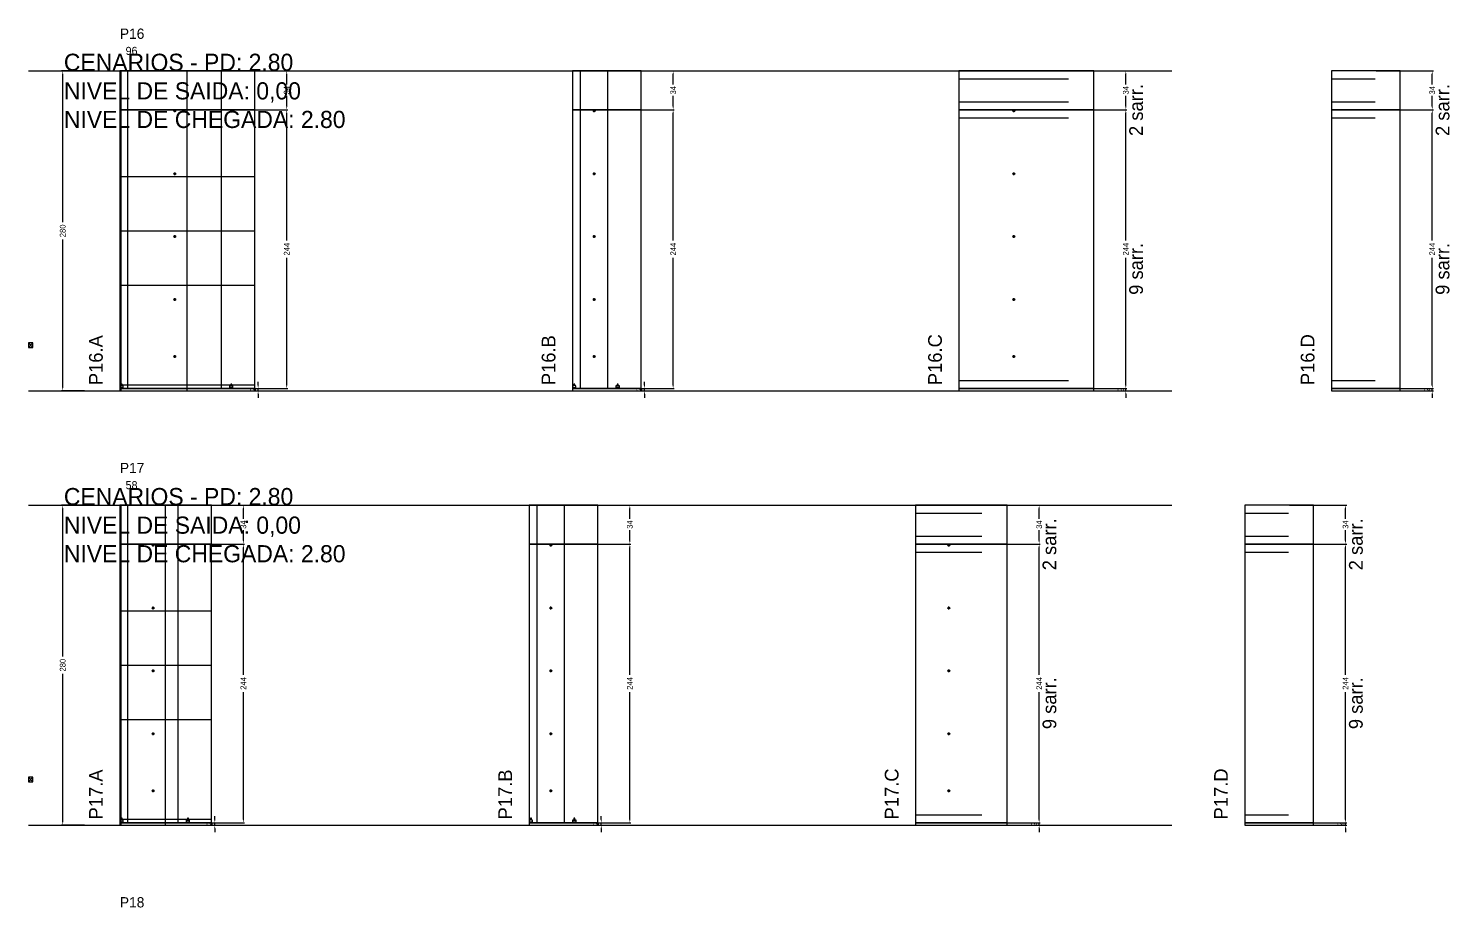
# Model space of a CAD drawing. Header units: centimetres. Extents: x -13000 to 4299, y -7226 to 295.
# Drawn here: x -7000 to -5757, y -6152 to -5383 of the extents above; entities that cross this region are included whole.
import ezdxf

# ---------------------------------------------------------------- set-up
doc = ezdxf.new("R2010")
doc.units = ezdxf.units.CM
doc.linetypes.add('DASHED', pattern=[2, -2])
for name, color, linetype in [('CHAPA', 140, 'Continuous'), ('COTA', 241, 'Continuous'), ('COTAS FURACAO', 16, 'Continuous'), ('Madeira', 30, 'Continuous'), ('MEIO_PONT', 160, 'Continuous'), ('NOMENCLATURA', 7, 'Continuous'), ('Nível', 160, 'Continuous'), ('Painéis', 200, 'Continuous'), ('Perfil Metálico', 150, 'Continuous'), ('SARR_2.2x7', 40, 'Continuous'), ('SARRAFO DE PRESSAO', 200, 'Continuous'), ('texto', 7, 'Continuous'), ('TEXTO_GERAL', 7, 'Continuous')]:
    doc.layers.add(name, color=color, linetype=linetype)
doc.dimstyles.new('PAINEL-NOVA', dxfattribs={"dimtxt": 5, "dimasz": 3, "dimexe": 1, "dimexo": 1, "dimgap": 1, "dimtad": 1, "dimcen": 2.5, "dimazin": 3, "dimtfac": 1, "dimtmove": 0, "dimatfit": 3})

# ---------------------------------------------------------------- blocks, each defined once
blk = doc.blocks.new('_CLOSEDFILLED')
at = {"color": 0, "linetype": 'BYBLOCK'}
blk.add_solid([(-1, 0.16), (0, 0), (-1, -0.16)], dxfattribs=at)
blk = doc.blocks.new('*D477')
for p, q in [((-6951, -5420), (-6971, -5420)), ((-6970, -5552.5), (-6970, -5423)), ((-6970, -5697), (-6970, -5567.5)), ((-6951, -5700), (-6971, -5700))]:
    blk.add_line(p, q)
at = {"layer": 'Defpoints'}
for p in [(-6950, -5420), (-6970, -5700), (-6950, -5700)]:
    blk.add_point(p, dxfattribs=at)
at = {"layer": 'COTA', "xscale": 3, "yscale": 3}
for p, rotation in [((-6970, -5420), 90), ((-6970, -5700), 270)]:
    blk.add_blockref('_CLOSEDFILLED', p, dxfattribs=dict(at, rotation=rotation))
at = {"layer": 'COTA', "insert": (-6970, -5560), "char_height": 5, "attachment_point": 5, "rotation": 90}
blk.add_mtext('280', dxfattribs=at)
blk = doc.blocks.new('MULDURA')
at = {"layer": 'Paineis'}
for p, q in [((0, 0), (4, 4)), ((4, 0), (0, 4))]:
    blk.add_line(p, q, dxfattribs=at)
blk.add_lwpolyline([(0, 0), (4, 0), (4, 4), (0, 4)], close=True, dxfattribs=at)
blk = doc.blocks.new('*D479')
for p, q in [((-6823.1, -5454), (-6773.1, -5454)), ((-6774.1, -5568.5), (-6774.1, -5457)), ((-6774.1, -5695), (-6774.1, -5583.5)), ((-6823.1, -5698), (-6773.1, -5698))]:
    blk.add_line(p, q)
at = {"layer": 'Defpoints'}
for p in [(-6824.1, -5454), (-6824.1, -5698), (-6774.1, -5698)]:
    blk.add_point(p, dxfattribs=at)
at = {"layer": 'COTA', "xscale": 3, "yscale": 3}
for p, rotation in [((-6774.1, -5454), 90), ((-6774.1, -5698), 270)]:
    blk.add_blockref('_CLOSEDFILLED', p, dxfattribs=dict(at, rotation=rotation))
at = {"layer": 'COTA', "insert": (-6774.1, -5576), "char_height": 5, "attachment_point": 5, "rotation": 90}
blk.add_mtext('244', dxfattribs=at)
blk = doc.blocks.new('*D480')
for p, q in [((-6823.1, -5420), (-6773.1, -5420)), ((-6774.1, -5432), (-6774.1, -5423)), ((-6774.1, -5451), (-6774.1, -5442)), ((-6823.1, -5454), (-6773.1, -5454))]:
    blk.add_line(p, q)
at = {"layer": 'Defpoints'}
for p in [(-6824.1, -5420), (-6824.1, -5454), (-6774.1, -5454)]:
    blk.add_point(p, dxfattribs=at)
at = {"layer": 'COTA', "xscale": 3, "yscale": 3}
for p, rotation in [((-6774.1, -5420), 90), ((-6774.1, -5454), 270)]:
    blk.add_blockref('_CLOSEDFILLED', p, dxfattribs=dict(at, rotation=rotation))
at = {"layer": 'COTA', "insert": (-6774.1, -5437), "char_height": 5, "attachment_point": 5, "rotation": 90}
blk.add_mtext('34', dxfattribs=at)
blk = doc.blocks.new('SLIPTEE')
at = {"layer": 'Paineis'}
blk.add_lwpolyline([(0, 0), (3, 0), (3, 1.5), (2, 1.5), (2, 3), (1, 3), (1, 1.5), (0, 1.5)], close=True, dxfattribs=at)
blk = doc.blocks.new('SLIPTDD')
at = {"layer": 'Paineis'}
blk.add_line((0, 1.5), (3, 1.5), dxfattribs=at)
blk.add_lwpolyline([(0, 0), (3, 0), (3, 1.5), (2, 1.5), (2, 3), (1, 3), (1, 1.5), (0, 1.5)], close=True, dxfattribs=at)
blk = doc.blocks.new('furacao')
at = {"layer": 'COTAS FURACAO'}
for p, q in [((-1.2, 0), (1.2, 0)), ((0, -1.2), (0, 1.2))]:
    blk.add_line(p, q, dxfattribs=at)
blk.add_circle((0, 0), 0.8, dxfattribs=at)
blk = doc.blocks.new('*D482')
for p, q in [((-6485.1, -5454), (-6435.1, -5454)), ((-6436.1, -5568.5), (-6436.1, -5457)), ((-6436.1, -5695), (-6436.1, -5583.5)), ((-6485.1, -5698), (-6435.1, -5698))]:
    blk.add_line(p, q)
at = {"layer": 'Defpoints'}
for p in [(-6486.1, -5454), (-6486.1, -5698), (-6436.1, -5698)]:
    blk.add_point(p, dxfattribs=at)
at = {"layer": 'COTA', "xscale": 3, "yscale": 3}
for p, rotation in [((-6436.1, -5454), 90), ((-6436.1, -5698), 270)]:
    blk.add_blockref('_CLOSEDFILLED', p, dxfattribs=dict(at, rotation=rotation))
at = {"layer": 'COTA', "insert": (-6436.1, -5576), "char_height": 5, "attachment_point": 5, "rotation": 90}
blk.add_mtext('244', dxfattribs=at)
blk = doc.blocks.new('*D483')
for p, q in [((-6485.1, -5420), (-6435.1, -5420)), ((-6436.1, -5432), (-6436.1, -5423)), ((-6436.1, -5451), (-6436.1, -5442)), ((-6485.1, -5454), (-6435.1, -5454))]:
    blk.add_line(p, q)
at = {"layer": 'Defpoints'}
for p in [(-6486.1, -5420), (-6486.1, -5454), (-6436.1, -5454)]:
    blk.add_point(p, dxfattribs=at)
at = {"layer": 'COTA', "xscale": 3, "yscale": 3}
for p, rotation in [((-6436.1, -5420), 90), ((-6436.1, -5454), 270)]:
    blk.add_blockref('_CLOSEDFILLED', p, dxfattribs=dict(at, rotation=rotation))
at = {"layer": 'COTA', "insert": (-6436.1, -5437), "char_height": 5, "attachment_point": 5, "rotation": 90}
blk.add_mtext('34', dxfattribs=at)
blk = doc.blocks.new('*D485')
for p, q in [((-6089.2, -5454), (-6039.2, -5454)), ((-6040.2, -5568.5), (-6040.2, -5457)), ((-6040.2, -5695), (-6040.2, -5583.5)), ((-6089.2, -5698), (-6039.2, -5698))]:
    blk.add_line(p, q)
at = {"layer": 'Defpoints'}
for p in [(-6090.2, -5454), (-6090.2, -5698), (-6040.2, -5698)]:
    blk.add_point(p, dxfattribs=at)
at = {"layer": 'COTA', "xscale": 3, "yscale": 3}
for p, rotation in [((-6040.2, -5454), 90), ((-6040.2, -5698), 270)]:
    blk.add_blockref('_CLOSEDFILLED', p, dxfattribs=dict(at, rotation=rotation))
at = {"layer": 'COTA', "insert": (-6040.2, -5576), "char_height": 5, "attachment_point": 5, "rotation": 90}
blk.add_mtext('244', dxfattribs=at)
blk = doc.blocks.new('*D486')
for p, q in [((-6089.2, -5420), (-6039.2, -5420)), ((-6040.2, -5432), (-6040.2, -5423)), ((-6040.2, -5451), (-6040.2, -5442)), ((-6089.2, -5454), (-6039.2, -5454))]:
    blk.add_line(p, q)
at = {"layer": 'Defpoints'}
for p in [(-6090.2, -5420), (-6090.2, -5454), (-6040.2, -5454)]:
    blk.add_point(p, dxfattribs=at)
at = {"layer": 'COTA', "xscale": 3, "yscale": 3}
for p, rotation in [((-6040.2, -5420), 90), ((-6040.2, -5454), 270)]:
    blk.add_blockref('_CLOSEDFILLED', p, dxfattribs=dict(at, rotation=rotation))
at = {"layer": 'COTA', "insert": (-6040.2, -5437), "char_height": 5, "attachment_point": 5, "rotation": 90}
blk.add_mtext('34', dxfattribs=at)
blk = doc.blocks.new('*D488')
for p, q in [((-5821.2, -5454), (-5771.2, -5454)), ((-5772.2, -5568.5), (-5772.2, -5457)), ((-5772.2, -5695), (-5772.2, -5583.5)), ((-5821.2, -5698), (-5771.2, -5698))]:
    blk.add_line(p, q)
at = {"layer": 'Defpoints'}
for p in [(-5822.2, -5454), (-5822.2, -5698), (-5772.2, -5698)]:
    blk.add_point(p, dxfattribs=at)
at = {"layer": 'COTA', "xscale": 3, "yscale": 3}
for p, rotation in [((-5772.2, -5454), 90), ((-5772.2, -5698), 270)]:
    blk.add_blockref('_CLOSEDFILLED', p, dxfattribs=dict(at, rotation=rotation))
at = {"layer": 'COTA', "insert": (-5772.2, -5576), "char_height": 5, "attachment_point": 5, "rotation": 90}
blk.add_mtext('244', dxfattribs=at)
blk = doc.blocks.new('*D489')
for p, q in [((-5821.2, -5420), (-5771.2, -5420)), ((-5772.2, -5432), (-5772.2, -5423)), ((-5772.2, -5451), (-5772.2, -5442)), ((-5821.2, -5454), (-5771.2, -5454))]:
    blk.add_line(p, q)
at = {"layer": 'Defpoints'}
for p in [(-5822.2, -5420), (-5822.2, -5454), (-5772.2, -5454)]:
    blk.add_point(p, dxfattribs=at)
at = {"layer": 'COTA', "xscale": 3, "yscale": 3}
for p, rotation in [((-5772.2, -5420), 90), ((-5772.2, -5454), 270)]:
    blk.add_blockref('_CLOSEDFILLED', p, dxfattribs=dict(at, rotation=rotation))
at = {"layer": 'COTA', "insert": (-5772.2, -5437), "char_height": 5, "attachment_point": 5, "rotation": 90}
blk.add_mtext('34', dxfattribs=at)
blk = doc.blocks.new('*D511')
for p, q in [((-6951, -5800), (-6971, -5800)), ((-6970, -5932.5), (-6970, -5803)), ((-6970, -6077), (-6970, -5947.5)), ((-6951, -6080), (-6971, -6080))]:
    blk.add_line(p, q)
at = {"layer": 'Defpoints'}
for p in [(-6950, -5800), (-6970, -6080), (-6950, -6080)]:
    blk.add_point(p, dxfattribs=at)
at = {"layer": 'COTA', "xscale": 3, "yscale": 3}
for p, rotation in [((-6970, -5800), 90), ((-6970, -6080), 270)]:
    blk.add_blockref('_CLOSEDFILLED', p, dxfattribs=dict(at, rotation=rotation))
at = {"layer": 'COTA', "insert": (-6970, -5940), "char_height": 5, "attachment_point": 5, "rotation": 90}
blk.add_mtext('280', dxfattribs=at)
blk = doc.blocks.new('*D513')
for p, q in [((-6861, -5834), (-6811, -5834)), ((-6812, -5948.5), (-6812, -5837)), ((-6812, -6075), (-6812, -5963.5)), ((-6861, -6078), (-6811, -6078))]:
    blk.add_line(p, q)
at = {"layer": 'Defpoints'}
for p in [(-6862, -5834), (-6862, -6078), (-6812, -6078)]:
    blk.add_point(p, dxfattribs=at)
at = {"layer": 'COTA', "xscale": 3, "yscale": 3}
for p, rotation in [((-6812, -5834), 90), ((-6812, -6078), 270)]:
    blk.add_blockref('_CLOSEDFILLED', p, dxfattribs=dict(at, rotation=rotation))
at = {"layer": 'COTA', "insert": (-6812, -5956), "char_height": 5, "attachment_point": 5, "rotation": 90}
blk.add_mtext('244', dxfattribs=at)
blk = doc.blocks.new('*D514')
for p, q in [((-6861, -5800), (-6811, -5800)), ((-6812, -5812), (-6812, -5803)), ((-6812, -5831), (-6812, -5822)), ((-6861, -5834), (-6811, -5834))]:
    blk.add_line(p, q)
at = {"layer": 'Defpoints'}
for p in [(-6862, -5800), (-6862, -5834), (-6812, -5834)]:
    blk.add_point(p, dxfattribs=at)
at = {"layer": 'COTA', "xscale": 3, "yscale": 3}
for p, rotation in [((-6812, -5800), 90), ((-6812, -5834), 270)]:
    blk.add_blockref('_CLOSEDFILLED', p, dxfattribs=dict(at, rotation=rotation))
at = {"layer": 'COTA', "insert": (-6812, -5817), "char_height": 5, "attachment_point": 5, "rotation": 90}
blk.add_mtext('34', dxfattribs=at)
blk = doc.blocks.new('*D516')
for p, q in [((-6523, -5834), (-6473, -5834)), ((-6474, -5948.5), (-6474, -5837)), ((-6474, -6075), (-6474, -5963.5)), ((-6523, -6078), (-6473, -6078))]:
    blk.add_line(p, q)
at = {"layer": 'Defpoints'}
for p in [(-6524, -5834), (-6524, -6078), (-6474, -6078)]:
    blk.add_point(p, dxfattribs=at)
at = {"layer": 'COTA', "xscale": 3, "yscale": 3}
for p, rotation in [((-6474, -5834), 90), ((-6474, -6078), 270)]:
    blk.add_blockref('_CLOSEDFILLED', p, dxfattribs=dict(at, rotation=rotation))
at = {"layer": 'COTA', "insert": (-6474, -5956), "char_height": 5, "attachment_point": 5, "rotation": 90}
blk.add_mtext('244', dxfattribs=at)
blk = doc.blocks.new('*D517')
for p, q in [((-6523, -5800), (-6473, -5800)), ((-6474, -5812), (-6474, -5803)), ((-6474, -5831), (-6474, -5822)), ((-6523, -5834), (-6473, -5834))]:
    blk.add_line(p, q)
at = {"layer": 'Defpoints'}
for p in [(-6524, -5800), (-6524, -5834), (-6474, -5834)]:
    blk.add_point(p, dxfattribs=at)
at = {"layer": 'COTA', "xscale": 3, "yscale": 3}
for p, rotation in [((-6474, -5800), 90), ((-6474, -5834), 270)]:
    blk.add_blockref('_CLOSEDFILLED', p, dxfattribs=dict(at, rotation=rotation))
at = {"layer": 'COTA', "insert": (-6474, -5817), "char_height": 5, "attachment_point": 5, "rotation": 90}
blk.add_mtext('34', dxfattribs=at)
blk = doc.blocks.new('*D519')
for p, q in [((-6165, -5834), (-6115, -5834)), ((-6116, -5948.5), (-6116, -5837)), ((-6116, -6075), (-6116, -5963.5)), ((-6165, -6078), (-6115, -6078))]:
    blk.add_line(p, q)
at = {"layer": 'Defpoints'}
for p in [(-6166, -5834), (-6166, -6078), (-6116, -6078)]:
    blk.add_point(p, dxfattribs=at)
at = {"layer": 'COTA', "xscale": 3, "yscale": 3}
for p, rotation in [((-6116, -5834), 90), ((-6116, -6078), 270)]:
    blk.add_blockref('_CLOSEDFILLED', p, dxfattribs=dict(at, rotation=rotation))
at = {"layer": 'COTA', "insert": (-6116, -5956), "char_height": 5, "attachment_point": 5, "rotation": 90}
blk.add_mtext('244', dxfattribs=at)
blk = doc.blocks.new('*D520')
for p, q in [((-6165, -5800), (-6115, -5800)), ((-6116, -5812), (-6116, -5803)), ((-6116, -5831), (-6116, -5822)), ((-6165, -5834), (-6115, -5834))]:
    blk.add_line(p, q)
at = {"layer": 'Defpoints'}
for p in [(-6166, -5800), (-6166, -5834), (-6116, -5834)]:
    blk.add_point(p, dxfattribs=at)
at = {"layer": 'COTA', "xscale": 3, "yscale": 3}
for p, rotation in [((-6116, -5800), 90), ((-6116, -5834), 270)]:
    blk.add_blockref('_CLOSEDFILLED', p, dxfattribs=dict(at, rotation=rotation))
at = {"layer": 'COTA', "insert": (-6116, -5817), "char_height": 5, "attachment_point": 5, "rotation": 90}
blk.add_mtext('34', dxfattribs=at)
blk = doc.blocks.new('*D522')
for p, q in [((-5897, -5834), (-5847, -5834)), ((-5848, -5948.5), (-5848, -5837)), ((-5848, -6075), (-5848, -5963.5)), ((-5897, -6078), (-5847, -6078))]:
    blk.add_line(p, q)
at = {"layer": 'Defpoints'}
for p in [(-5898, -5834), (-5898, -6078), (-5848, -6078)]:
    blk.add_point(p, dxfattribs=at)
at = {"layer": 'COTA', "xscale": 3, "yscale": 3}
for p, rotation in [((-5848, -5834), 90), ((-5848, -6078), 270)]:
    blk.add_blockref('_CLOSEDFILLED', p, dxfattribs=dict(at, rotation=rotation))
at = {"layer": 'COTA', "insert": (-5848, -5956), "char_height": 5, "attachment_point": 5, "rotation": 90}
blk.add_mtext('244', dxfattribs=at)
blk = doc.blocks.new('*D523')
for p, q in [((-5897, -5800), (-5847, -5800)), ((-5848, -5812), (-5848, -5803)), ((-5848, -5831), (-5848, -5822)), ((-5897, -5834), (-5847, -5834))]:
    blk.add_line(p, q)
at = {"layer": 'Defpoints'}
for p in [(-5898, -5800), (-5898, -5834), (-5848, -5834)]:
    blk.add_point(p, dxfattribs=at)
at = {"layer": 'COTA', "xscale": 3, "yscale": 3}
for p, rotation in [((-5848, -5800), 90), ((-5848, -5834), 270)]:
    blk.add_blockref('_CLOSEDFILLED', p, dxfattribs=dict(at, rotation=rotation))
at = {"layer": 'COTA', "insert": (-5848, -5817), "char_height": 5, "attachment_point": 5, "rotation": 90}
blk.add_mtext('34', dxfattribs=at)

msp = doc.modelspace()

# ---------------------------------------------------------------- linework, layer by layer
at = {"layer": 'CHAPA'}
for points in [[(-6920, -5700), (-6918.8, -5700), (-6918.8, -5420), (-6920, -5420)], [(-6920, -6080), (-6918.8, -6080), (-6918.8, -5800), (-6920, -5800)]]:
    msp.add_lwpolyline(points, close=True, dxfattribs=at)
at = {"layer": 'Madeira'}
for points in [[(-6920, -5512.4), (-6802.1, -5512.4)], [(-6920, -5607.6), (-6802.1, -5607.6)], [(-6920, -5892.4), (-6840, -5892.4)], [(-6920, -5987.6), (-6840, -5987.6)]]:
    msp.add_lwpolyline(points, dxfattribs=at)
at = {"layer": 'MEIO_PONT'}
for points in [[(-6920, -5560), (-6802.1, -5560)], [(-6920, -5940), (-6840, -5940)]]:
    msp.add_lwpolyline(points, dxfattribs=at)
at = {"layer": 'Nível', "linetype": 'DASHED'}
for points in [[(-7000, -5420), (-6000, -5420)], [(-7000, -5700), (-6000, -5700)], [(-7000, -5800), (-6000, -5800)], [(-7000, -6080), (-6000, -6080)]]:
    msp.add_lwpolyline(points, dxfattribs=at)
at = {"layer": 'Painéis'}
for points in [[(-6920, -5454), (-6802.1, -5454), (-6802.1, -5420), (-6920, -5420)], [(-6920, -5700), (-6802.1, -5700), (-6802.1, -5420), (-6920, -5420)], [(-6524.1, -5454), (-6464.1, -5454), (-6464.1, -5420), (-6524.1, -5420)], [(-6186.1, -5454), (-6068.2, -5454), (-6068.2, -5420), (-6186.1, -5420)], [(-5860.2, -5454), (-5800.2, -5454), (-5800.2, -5420), (-5860.2, -5420)], [(-6920, -5698), (-6802.1, -5698), (-6802.1, -5454), (-6920, -5454)], [(-6524.1, -5698), (-6464.1, -5698), (-6464.1, -5454), (-6524.1, -5454)], [(-6186.1, -5698), (-6068.2, -5698), (-6068.2, -5454), (-6186.1, -5454)], [(-5860.2, -5698), (-5800.2, -5698), (-5800.2, -5454), (-5860.2, -5454)], [(-6920, -5700), (-6802.1, -5700), (-6802.1, -5698), (-6920, -5698)], [(-6524.1, -5700), (-6464.1, -5700), (-6464.1, -5698), (-6524.1, -5698)], [(-6186.1, -5700), (-6068.2, -5700), (-6068.2, -5698), (-6186.1, -5698)], [(-5860.2, -5700), (-5800.2, -5700), (-5800.2, -5698), (-5860.2, -5698)], [(-6920, -5834), (-6840, -5834), (-6840, -5800), (-6920, -5800)], [(-6920, -6080), (-6840, -6080), (-6840, -5800), (-6920, -5800)], [(-6562, -5834), (-6502, -5834), (-6502, -5800), (-6562, -5800)], [(-6224, -5834), (-6144, -5834), (-6144, -5800), (-6224, -5800)], [(-5936, -5834), (-5876, -5834), (-5876, -5800), (-5936, -5800)], [(-6920, -6078), (-6840, -6078), (-6840, -5834), (-6920, -5834)], [(-6562, -6078), (-6502, -6078), (-6502, -5834), (-6562, -5834)], [(-6224, -6078), (-6144, -6078), (-6144, -5834), (-6224, -5834)], [(-5936, -6078), (-5876, -6078), (-5876, -5834), (-5936, -5834)], [(-6920, -6080), (-6840, -6080), (-6840, -6078), (-6920, -6078)], [(-6562, -6080), (-6502, -6080), (-6502, -6078), (-6562, -6078)], [(-6224, -6080), (-6144, -6080), (-6144, -6078), (-6224, -6078)], [(-5936, -6080), (-5876, -6080), (-5876, -6078), (-5936, -6078)]]:
    msp.add_lwpolyline(points, close=True, dxfattribs=at)
at = {"layer": 'Perfil Metálico'}
for p, q in [((-6861.05, -5700), (-6861.05, -5420)), ((-6880, -6080), (-6880, -5800))]:
    msp.add_line(p, q, dxfattribs=at)
at = {"layer": 'SARR_2.2x7'}
for points in [[(-6913, -5454), (-6913, -5420)], [(-6831.1, -5454), (-6831.1, -5420)], [(-6517.1, -5454), (-6517.1, -5420)], [(-6493.1, -5454), (-6493.1, -5420)], [(-6186.1, -5427), (-6090.2, -5427)], [(-5860.2, -5427), (-5822.2, -5427)], [(-6186.1, -5447), (-6090.2, -5447)], [(-5860.2, -5447), (-5822.2, -5447)], [(-6186.1, -5461), (-6090.2, -5461)], [(-5860.2, -5461), (-5822.2, -5461)], [(-6186.1, -5691), (-6090.2, -5691)], [(-5860.2, -5691), (-5822.2, -5691)], [(-6913, -5834), (-6913, -5800)], [(-6869, -5834), (-6869, -5800)], [(-6555, -5834), (-6555, -5800)], [(-6531, -5834), (-6531, -5800)], [(-6224, -5807), (-6166, -5807)], [(-5936, -5807), (-5898, -5807)], [(-6224, -5827), (-6166, -5827)], [(-5936, -5827), (-5898, -5827)], [(-6224, -5841), (-6166, -5841)], [(-5936, -5841), (-5898, -5841)], [(-6224, -6071), (-6166, -6071)], [(-5936, -6071), (-5898, -6071)]]:
    msp.add_lwpolyline(points, dxfattribs=at)
at = {"layer": 'SARR_2.2x7', "linetype": 'DASHED'}
for points in [[(-6913, -5698), (-6913, -5454)], [(-6831.1, -5698), (-6831.1, -5454)], [(-6517.1, -5698), (-6517.1, -5454)], [(-6493.1, -5698), (-6493.1, -5454)], [(-6913, -6078), (-6913, -5834)], [(-6869, -6078), (-6869, -5834)], [(-6555, -6078), (-6555, -5834)], [(-6531, -6078), (-6531, -5834)]]:
    msp.add_lwpolyline(points, dxfattribs=at)
at = {"layer": 'SARRAFO DE PRESSAO'}
for points in [[(-6920, -5700), (-6802.1, -5700), (-6802.1, -5695), (-6920, -5695)], [(-6920, -6080), (-6840, -6080), (-6840, -6075), (-6920, -6075)]]:
    msp.add_lwpolyline(points, close=True, dxfattribs=at)

# ---------------------------------------------------------------- block references
at = {"layer": 'COTA'}
for name, p in [('furacao', (-6872.05, -5455)), ('furacao', (-6505.1, -5455)), ('furacao', (-6138.15, -5455)), ('furacao', (-6872.05, -5510)), ('furacao', (-6505.1, -5510)), ('furacao', (-6138.15, -5510)), ('furacao', (-6872.05, -5565)), ('furacao', (-6505.1, -5565)), ('furacao', (-6138.15, -5565)), ('furacao', (-6872.05, -5620)), ('furacao', (-6505.1, -5620)), ('furacao', (-6138.15, -5620)), ('MULDURA', (-7000, -5662)), ('furacao', (-6872.05, -5670)), ('furacao', (-6505.1, -5670)), ('furacao', (-6138.15, -5670)), ('SLIPTEE', (-6920, -5697)), ('SLIPTDD', (-6824.1, -5697)), ('SLIPTEE', (-6524.1, -5697)), ('SLIPTDD', (-6486.1, -5697)), ('furacao', (-6891, -5835)), ('furacao', (-6543, -5835)), ('furacao', (-6195, -5835)), ('furacao', (-6891, -5890)), ('furacao', (-6543, -5890)), ('furacao', (-6195, -5890)), ('furacao', (-6891, -5945)), ('furacao', (-6543, -5945)), ('furacao', (-6195, -5945)), ('furacao', (-6891, -6000)), ('furacao', (-6543, -6000)), ('furacao', (-6195, -6000)), ('MULDURA', (-7000, -6042)), ('furacao', (-6891, -6050)), ('furacao', (-6543, -6050)), ('furacao', (-6195, -6050)), ('SLIPTEE', (-6920, -6077)), ('SLIPTDD', (-6862, -6077)), ('SLIPTEE', (-6562, -6077)), ('SLIPTDD', (-6524, -6077))]:
    msp.add_blockref(name, p, dxfattribs=at)

# ---------------------------------------------------------------- texts
at = {"layer": 'NOMENCLATURA'}
for s, p in [('CENARIOS - PD: 2.80', (-6969, -5420)), ('NIVEL DE SAIDA: 0,00', (-6969, -5445)), ('NIVEL DE CHEGADA: 2.80', (-6969, -5470)), ('CENARIOS - PD: 2.80', (-6969, -5800)), ('NIVEL DE SAIDA: 0,00', (-6969, -5825)), ('NIVEL DE CHEGADA: 2.80', (-6969, -5850))]:
    msp.add_text(s, height=15, dxfattribs=at).set_placement(p)
for s, p in [('2 sarr.', (-6025.2, -5477)), ('2 sarr.', (-5757.2, -5477)), ('9 sarr.', (-6025.2, -5616)), ('9 sarr.', (-5757.2, -5616)), ('P16.A', (-6935, -5695)), ('P16.B', (-6539.1, -5695)), ('P16.C', (-6201.1, -5695)), ('P16.D', (-5875.2, -5695)), ('2 sarr.', (-6101, -5857)), ('2 sarr.', (-5833, -5857)), ('9 sarr.', (-6101, -5996)), ('9 sarr.', (-5833, -5996)), ('P17.A', (-6935, -6075)), ('P17.B', (-6577, -6075)), ('P17.C', (-6239, -6075)), ('P17.D', (-5951, -6075))]:
    msp.add_text(s, height=12, rotation=90, dxfattribs=at).set_placement(p)
at = {"layer": 'texto'}
for s, p in [('96', (-6915, -5406)), ('58', (-6915, -5786))]:
    msp.add_text(s, height=7, dxfattribs=at).set_placement(p)
at = {"layer": 'TEXTO_GERAL'}
for s, p in [('P16', (-6920, -5392)), ('P17', (-6920, -5772)), ('P18', (-6920, -6152))]:
    msp.add_text(s, height=9, dxfattribs=at).set_placement(p)

# ---------------------------------------------------------------- dimensions: what is measured, and where the dimension line sits
at = {"layer": 'COTA'}
for base, p1, p2, picture, middle in [((-6970, -5700), (-6950, -5700), (-6950, -5420), '*D477', (-6970, -5560)), ((-6774.1, -5454), (-6824.1, -5454), (-6824.1, -5420), '*D480', (-6774.1, -5437)), ((-6436.1, -5454), (-6486.1, -5454), (-6486.1, -5420), '*D483', (-6436.1, -5437)), ((-6040.2, -5454), (-6090.2, -5454), (-6090.2, -5420), '*D486', (-6040.2, -5437)), ((-5772.2, -5454), (-5822.2, -5454), (-5822.2, -5420), '*D489', (-5772.2, -5437)), ((-6774.1, -5698), (-6824.1, -5698), (-6824.1, -5454), '*D479', (-6774.1, -5576)), ((-6436.1, -5698), (-6486.1, -5698), (-6486.1, -5454), '*D482', (-6436.1, -5576)), ((-6040.2, -5698), (-6090.2, -5698), (-6090.2, -5454), '*D485', (-6040.2, -5576)), ((-5772.2, -5698), (-5822.2, -5698), (-5822.2, -5454), '*D488', (-5772.2, -5576)), ((-6970, -6080), (-6950, -6080), (-6950, -5800), '*D511', (-6970, -5940)), ((-6812, -5834), (-6862, -5834), (-6862, -5800), '*D514', (-6812, -5817)), ((-6474, -5834), (-6524, -5834), (-6524, -5800), '*D517', (-6474, -5817)), ((-6116, -5834), (-6166, -5834), (-6166, -5800), '*D520', (-6116, -5817)), ((-5848, -5834), (-5898, -5834), (-5898, -5800), '*D523', (-5848, -5817)), ((-6812, -6078), (-6862, -6078), (-6862, -5834), '*D513', (-6812, -5956)), ((-6474, -6078), (-6524, -6078), (-6524, -5834), '*D516', (-6474, -5956)), ((-6116, -6078), (-6166, -6078), (-6166, -5834), '*D519', (-6116, -5956)), ((-5848, -6078), (-5898, -6078), (-5898, -5834), '*D522', (-5848, -5956))]:
    dim = msp.add_linear_dim(base=base, p1=p1, p2=p2, angle=90, dimstyle='PAINEL-NOVA', dxfattribs=at)
    dim.commit()
    dim.dimension.update_dxf_attribs({"geometry": picture, "text_midpoint": middle})
for base, p1, p2 in [((-6799.1, -5700), (-6824.1, -5700), (-6824.1, -5698)), ((-6461.1, -5700), (-6486.1, -5700), (-6486.1, -5698)), ((-6040.2, -5700), (-6090.2, -5700), (-6090.2, -5698)), ((-5772.2, -5700), (-5822.2, -5700), (-5822.2, -5698)), ((-6837, -6080), (-6862, -6080), (-6862, -6078)), ((-6499, -6080), (-6524, -6080), (-6524, -6078)), ((-6116, -6080), (-6166, -6080), (-6166, -6078)), ((-5848, -6080), (-5898, -6080), (-5898, -6078))]:
    msp.add_linear_dim(base=base, p1=p1, p2=p2, angle=90, dimstyle='PAINEL-NOVA', dxfattribs=at).render()

doc.saveas('drawing.dxf')
